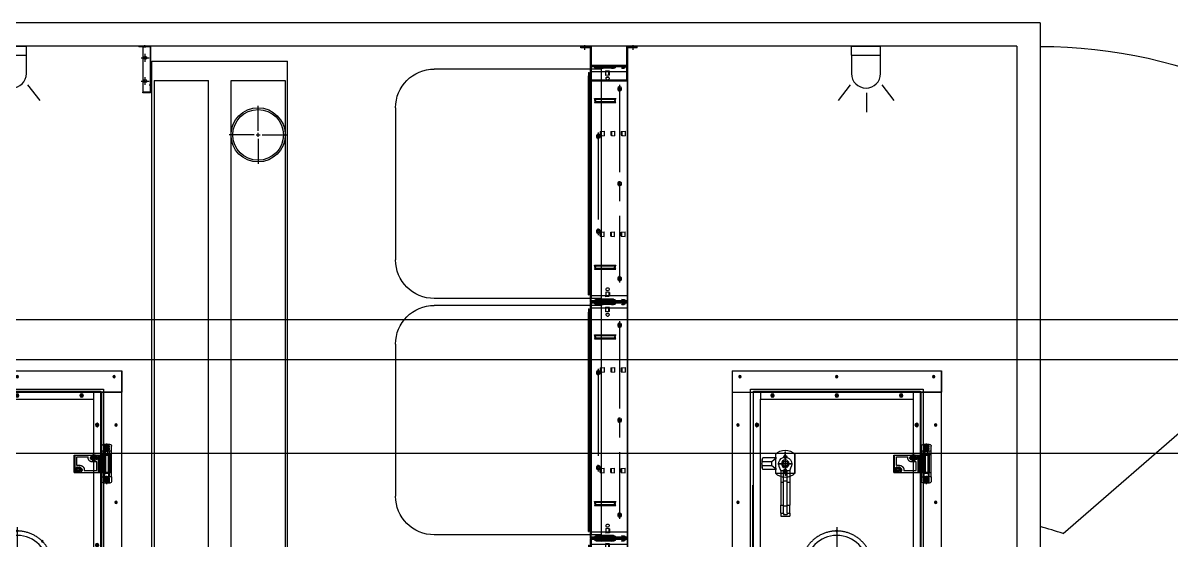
# Model space of a CAD drawing. Header units: millimetres. Extents: x -32710 to 654186, y -254124 to 420220.
# Drawn here: x 286101 to 289062, y 403882 to 405217 of the extents above; entities that cross this region are included whole.
import ezdxf
from ezdxf.xclip import XClip

# ---------------------------------------------------------------- set-up
doc = ezdxf.new("R2010")
doc.units = ezdxf.units.MM
doc.header["$LTSCALE"] = 1000
for name, pattern in [('YFM1P-長$0$CENTER', [2, 1.25, -0.25, 0.25, -0.25]), ('YFM1P-長$0$CENTER2', [1.125, 0.75, -0.125, 0.125, -0.125]), ('YFM1P-長$0$CENTERX2', [101.6, 63.5, -12.7, 12.7, -12.7]), ('YFM1P-長$0$DASHED', [0.75, 0.5, -0.25]), ('YFM1P-長$0$HIDDEN', [9.525, 6.35, -3.175]), ('YFM1P-長$0$Hidden H04', [23, 15, -8])]:
    doc.linetypes.add(name, pattern=pattern)
for name, color, linetype in [('TPH12-SEC-@E$0$SUGATA3', 252, 'Continuous'), ('YFM1P-長$0$03', 4, 'Continuous'), ('YFM1P-長$0$1', 7, 'Continuous'), ('YFM1P-長$0$AUDIT_I_250305115502-0', 1, 'YFM1P-長$0$CENTERX2'), ('YFM1P-長$0$BAG', 221, 'Continuous'), ('YFM1P-長$0$BILLET', 7, 'Continuous'), ('YFM1P-長$0$BOLT', 3, 'Continuous'), ('YFM1P-長$0$CBF01', 3, 'Continuous'), ('YFM1P-長$0$CBF02', 6, 'Continuous'), ('YFM1P-長$0$CBF03', 30, 'Continuous'), ('YFM1P-長$0$CBF04', 7, 'Continuous'), ('YFM1P-長$0$DOOR-02-01', 230, 'Continuous'), ('YFM1P-長$0$HANDLE', 6, 'Continuous'), ('YFM1P-長$0$Hatch', 1, 'Continuous'), ('YFM1P-長$0$Light', 2, 'Continuous'), ('YFM1P-長$0$LOCKING', 191, 'Continuous'), ('YFM1P-長$0$M-FOUN', 252, 'Continuous'), ('YFM1P-長$0$PV-551', 7, 'Continuous'), ('YFM1P-長$0$TYPE14X10', 7, 'Continuous'), ('YFM1P-長$0$图层1', 3, 'YFM1P-長$0$DASHED'), ('YFM1P-長$0$虚线', 3, 'YFM1P-長$0$DASHED'), ('YFM1P-長$0$表面显示线', 5, 'Continuous')]:
    doc.layers.add(name, color=color, linetype=linetype)
doc.styles.add('YFM1P-長$0$aa-txt', font='simplex.shx', dxfattribs={"width": 0.8, "bigfont": 'chineset.shx'})
doc.dimstyles.new('YFM1P-長$0$100-DIM', dxfattribs={"dimscale": 1000, "dimtxt": 0.2, "dimasz": 0.1, "dimexe": 0.1, "dimexo": 0.1, "dimgap": 0.05, "dimtad": 1, "dimdec": 0, "dimzin": 3, "dimdsep": 46, "dimtxsty": 'YFM1P-長$0$aa-txt', "dimblk1": 'YFM1P-長$0$DOT', "dimblk2": 'YFM1P-長$0$DOT', "dimsah": 1, "dimcen": 0, "dimclrd": 256, "dimclre": 256, "dimclrt": 256, "dimadec": 0, "dimazin": 0, "dimtfac": 1, "dimtdec": 0, "dimtix": 1, "dimtmove": 2, "dimatfit": 3, "dimldrblk": 'YFM1P-長$0$DOT', "dimfxl": 1, "dimtvp": 1, "dimtolj": 1, "dimtzin": 0, "dimarcsym": 0})

# ---------------------------------------------------------------- blocks, each defined once
blk = doc.blocks.new('TPH12-SEC-@E')
at = {"layer": 'TPH12-SEC-@E$0$SUGATA3'}
blk.add_line((291176, 404450), (281950, 404450), dxfattribs=at)
blk = doc.blocks.new('YFM1P-長$0$32212')
at = {"layer": 'YFM1P-長$0$1', "color": 1}
for p, q in [((30, -38.5), (46, -38.5)), ((30, -44.5), (46, -44.5)), ((38, -46.5), (38, -30.5)), ((38, -52.5), (38, -36.5)), ((-1, -78.5), (15, -78.5)), ((-1, -84.5), (15, -84.5)), ((7, -86.5), (7, -70.5)), ((7, -92.5), (7, -76.5))]:
    blk.add_line(p, q, dxfattribs=at)
at = {"layer": 'YFM1P-長$0$1'}
for p, q in [((32, -38.5), (32, -44.5)), ((34.9, -44.5), (34.9, -38.5)), ((41.1, -44.5), (41.1, -38.5)), ((44, -38.5), (44, -44.5, 78.1)), ((45, -43.4), (45, -37.4)), ((1, -78.5), (1, -84.5)), ((3.9, -78.5), (3.9, -84.5)), ((10.1, -78.5), (10.1, -84.5)), ((13, -78.5), (13, -84.5))]:
    blk.add_line(p, q, dxfattribs=at)
for centre, radius, start, end in [((38, -38.5), 6, 0, 180), ((38, -44.5), 6, 180, 0), ((38, -38.5), 3.1, 0, 180), ((38, -44.5), 3.1, 180, 0), ((7, -78.5), 6, 0, 180), ((7, -84.5), 6, 180, 0), ((7, -78.5), 3.1, 0, 180), ((7, -84.5), 3.1, 180, 0)]:
    blk.add_arc(centre, radius, start, end, dxfattribs=at)
at = {"layer": 'YFM1P-長$0$PV-551'}
for p, q in [((0, 0), (45, 0)), ((0, 0), (0, -12.5)), ((45, -12.5), (45, 0)), ((0, -26.1), (0, -12.5)), ((0, -12.5), (45, -12.5)), ((0, -29.4), (0, -26.1)), ((0, -26.1), (45, -26.1)), ((0, -92.5), (0, -29.4)), ((0, -29.5), (45, -29.5)), ((45, -26.1), (45, -12.5)), ((45, -29.4), (45, -26.1)), ((45, -41.7), (45, -29.4)), ((45, -46.7), (45, -41.7)), ((45, -92.5), (45, -46.7)), ((0, -90.5), (45, -90.5)), ((0, -92.5), (5, -92.5)), ((5, -92.5), (45, -92.5))]:
    blk.add_line(p, q, dxfattribs=at)
at = {"layer": 'YFM1P-長$0$图层1'}
for p, q in [((0, -2.5), (45, -2.5)), ((0, -4), (45, -4)), ((0, -11), (45, -11)), ((0, -11.2), (45, -11.2)), ((0, -12.5), (45, -12.5)), ((0, -16.7), (45, -16.7)), ((45, -20), (0, -20)), ((0, -26.2), (45, -26.2)), ((0, -29.2), (45, -29.2)), ((5, -66.5), (5, -34.5)), ((5, -34.5), (27, -34.5)), ((27, -34.5), (27, -45.5)), ((38, -56.5), (40, -56.5)), ((40, -85.5), (40, -56.5)), ((7, -66.5), (5, -66.5)), ((18, -77.5), (18, -85.5)), ((18, -85.5), (40, -85.5))]:
    blk.add_line(p, q, dxfattribs=at)
for centre, start, end in [((38, -45.5), 180, 270), ((7, -77.5), 0, 90)]:
    blk.add_arc(centre, 11, start, end, dxfattribs=at)
blk = doc.blocks.new('YFM1P-長$0$5556')
at = {"layer": 'YFM1P-長$0$1'}
for p, q in [((-33.5, 0), (-45, 0)), ((33.5, 0), (45, 0)), ((-50, -5), (-50, -20)), ((-33.5, -25), (-45, -25)), ((-44.4, -8.4), (-39.1, -8.4)), ((-44.4, -16.6), (-39.1, -16.6)), ((33.5, -25), (45, -25)), ((44.4, -8.4), (39.1, -8.4)), ((44.4, -16.6), (39.1, -16.6)), ((50, -5), (50, -20))]:
    blk.add_line(p, q, dxfattribs=at)
at = {"layer": 'YFM1P-長$0$1', "color": 1}
for p, q in [((-52.4, -12.5), (-36.4, -12.5)), ((-47.1, -12.5), (-31.1, -12.5)), ((-44.4, -20.5), (-44.4, -4.5)), ((-39.1, -20.5), (-39.1, -4.5)), ((31.1, -12.5), (47.1, -12.5)), ((36.4, -12.5), (52.4, -12.5)), ((39.1, -20.5), (39.1, -4.5)), ((44.4, -20.5), (44.4, -4.5))]:
    blk.add_line(p, q, dxfattribs=at)
at = {"layer": 'YFM1P-長$0$1'}
for centre, radius, start, end in [((-45, -5), 5, 90, 180), ((-45, -20), 5, 180, 270), ((-44.4, -12.5), 4.1, 90, 270), ((-39.1, -12.5), 4.1, 270, 90), ((39.1, -12.5), 4.1, 90, 270), ((44.4, -12.5), 4.1, 270, 90), ((45, -5), 5, 0, 90), ((45, -20), 5, 270, 0)]:
    blk.add_arc(centre, radius, start, end, dxfattribs=at)
at = {"layer": 'YFM1P-長$0$PV-551'}
for p, q in [((-33.5, 0), (-23.5, 0)), ((-33.5, 0), (-33.5, -5.6)), ((-23.5, 0), (23.5, 0)), ((-23, -25), (-23, 0)), ((23.5, 0), (33.5, 0)), ((33.5, -5.6), (33.5, 0)), ((-33.5, -5.6), (-23, -5.6)), ((-33.5, -5.6), (-33.5, -19.4)), ((-33.5, -19.4), (-23, -19.4)), ((-33.5, -25), (-33.5, -19.4)), ((-23.5, -25), (-33.5, -25)), ((33.5, -25), (-23.5, -25)), ((23.5, -25), (22.5, -25)), ((23, 0), (23, -25)), ((23, -5.6), (33.5, -5.6)), ((23, -19.4), (33.5, -19.4)), ((33.5, -19.4), (33.5, -5.6)), ((33.5, -25), (33.5, -19.4))]:
    blk.add_line(p, q, dxfattribs=at)
at = {"layer": 'YFM1P-長$0$图层1'}
for p, q in [((-39.1, -6), (-50, -6)), ((-50, -19), (-39.1, -19)), ((-33.5, -7.3), (-25.5, -7.3)), ((-33.5, -17.8), (-25.5, -17.8)), ((-25.5, -7.3), (-25.5, -17.8)), ((-25.5, -9.3), (-23, -9.3)), ((-25.5, -15.8), (-23, -15.8)), ((23, -9.5), (33.5, -9.5)), ((23, -15.5), (33.5, -15.5)), ((39.1, -6), (50, -6)), ((50, -19), (39.1, -19))]:
    blk.add_line(p, q, dxfattribs=at)
for centre, start, end in [((-39.1, -12.5), 270, 90), ((39.1, -12.5), 90, 270)]:
    blk.add_arc(centre, 6.5, start, end, dxfattribs=at)
blk = doc.blocks.new('YFM1P-長$0$A$C107F0088')
at = {"color": 1, "linetype": 'YFM1P-長$0$CENTER', "ltscale": 5}
for p, q in [((25, 160.6), (25, 109.7)), ((25, 151.6), (25, 118.6)), ((8.5, 135.1), (41.5, 135.1)), ((9, 135.1), (41, 135.1))]:
    blk.add_line(p, q, dxfattribs=at)
at = {"layer": 'YFM1P-長$0$1', "linetype": 'Continuous'}
for p, q in [((0, 110.6), (0, 159.6)), ((24.5, 157.1), (24.5, 165.6)), ((25.5, 157.1), (25.5, 165.6)), ((50, 159.6), (50, 110.6)), ((24.5, 113.2), (24.5, 104.6)), ((25.5, 113.2), (25.5, 104.6))]:
    blk.add_line(p, q, dxfattribs=at)
for centre, radius in [((25, 153.1), 3.46), ((25, 153.1), 2), ((25, 135.1), 10), ((25, 117.1), 3.46), ((25, 117.1), 2)]:
    blk.add_circle(centre, radius, dxfattribs=at)
for centre, radius, start, end in [((25, 135.1), 35, 44.4153, 135.5847), ((25, 153.1), 4, 97.1808, 82.8192), ((25, 135.1), 30.5, 89.0607, 90.9393), ((25, 153.4), 3.73, 82.3007, 97.6993), ((25, 117.1), 4, 277.1808, 262.8192), ((25, 135.1), 35, 224.4153, 315.5847), ((25, 116.9), 3.73, 262.3007, 277.6993), ((25, 135.1), 30.5, 269.0607, 270.9393)]:
    blk.add_arc(centre, radius, start, end, dxfattribs=at)
at = {"layer": 'YFM1P-長$0$BILLET'}
for p, q in [((0, 160.1), (0, 110.1)), ((50, 160.1), (50, 110.1)), ((0, 110.1), (50, 110.1))]:
    blk.add_line(p, q, dxfattribs=at)
at = {"layer": 'YFM1P-長$0$BILLET', "color": 1, "linetype": 'YFM1P-長$0$CENTER', "ltscale": 5}
for p, q in [((25, 151.8), (25, 118.4)), ((8.3, 135.1), (41.7, 135.1))]:
    blk.add_line(p, q, dxfattribs=at)
at = {"layer": 'YFM1P-長$0$BOLT', "color": 1, "linetype": 'YFM1P-長$0$CENTER', "ltscale": 1.5}
for p, q in [((34.3, 135.1), (15.7, 135.1)), ((25, 144.4), (25, 125.8))]:
    blk.add_line(p, q, dxfattribs=at)
at = {"layer": 'YFM1P-長$0$DOOR-02-01', "color": 1}
for p, q in [((24, 153.1), (26, 153.1)), ((25, 152.1), (25, 154.1)), ((24, 117.1), (26, 117.1)), ((25, 116.1), (25, 118.1))]:
    blk.add_line(p, q, dxfattribs=at)
at = {"layer": 'YFM1P-長$0$HANDLE', "color": 1, "linetype": 'YFM1P-長$0$CENTER', "ltscale": 5}
for p, q in [((25, 154.1), (25, 116.2)), ((43.9, 135.1), (6.1, 135.1))]:
    blk.add_line(p, q, dxfattribs=at)
at = {"layer": 'YFM1P-長$0$HANDLE', "linetype": 'Continuous'}
for p, q in [((13.2, 118), (9.1, 129.3)), ((31, 141.1), (19, 141.1)), ((19, 141.1), (19, 129.1)), ((31, 129.1), (19, 129.1)), ((31, 141.1), (31, 129.1)), ((36.2, 118), (40.6, 128.5)), ((13.2, 118), (13.2, 88)), ((20.2, 118), (13.2, 118)), ((20.2, 88), (20.2, 118)), ((29.2, 118), (20.2, 118)), ((29.2, 90.9), (20.2, 90.9)), ((29.2, 88), (29.2, 118)), ((36.2, 118), (29.2, 118)), ((36.2, 118), (36.2, 88)), ((13.2, 88), (13.2, 28)), ((20.2, 88), (13.2, 88)), ((20.2, 28), (20.2, 88)), ((29.2, 28), (29.2, 88)), ((36.2, 88), (29.2, 88)), ((36.2, 88), (36.2, 28)), ((13.2, 8), (13.2, 28)), ((20.2, 28), (13.2, 28)), ((13.2, 8), (13.2, 0)), ((20.2, 8), (13.2, 8)), ((20.2, 8), (20.2, 28)), ((29.2, 26.5), (20.2, 26.5)), ((20.2, 8), (20.2, 4)), ((29.2, 4), (20.2, 4)), ((29.2, 8), (29.2, 28)), ((36.2, 28), (29.2, 28)), ((29.2, 8), (29.2, 4)), ((36.2, 8), (29.2, 8)), ((36.2, 8), (36.2, 28)), ((36.2, 8), (36.2, 0)), ((36.2, 0), (13.2, 0))]:
    blk.add_line(p, q, dxfattribs=at)
blk.add_arc((25, 135.1), 17, 336.9092, 200.1986, dxfattribs=at)
at = {"layer": 'YFM1P-長$0$LOCKING'}
for p, q in [((47.4, 150.1), (59.6, 140.1)), ((47.4, 150.1), (83.1, 150.1)), ((84.8, 140.1), (83.1, 150.1)), ((17, 135.1), (19.5, 137.6)), ((17, 135.1), (19.5, 132.6)), ((19.5, 140.6), (22.5, 140.6)), ((19.5, 137.6), (19.5, 140.6)), ((19.5, 132.6), (19.5, 129.6)), ((19.5, 129.6), (22.5, 129.6)), ((22.5, 140.6), (25, 143.1)), ((22.5, 129.6), (25, 127.1)), ((25, 143.1), (27.5, 140.6)), ((25, 127.1), (27.5, 129.6)), ((27.5, 140.6), (30.5, 140.6)), ((27.5, 129.6), (30.5, 129.6)), ((30.5, 140.6), (30.5, 137.6)), ((30.5, 137.6), (33, 135.1)), ((30.5, 132.6), (33, 135.1)), ((30.5, 129.6), (30.5, 132.6)), ((47.4, 120.1), (59.6, 130.1)), ((47.4, 120.1), (83.1, 120.1)), ((59.6, 140.1), (84.8, 140.1)), ((59.6, 130.1), (84.8, 130.1)), ((83.1, 120.1), (84.8, 130.1))]:
    blk.add_line(p, q, dxfattribs=at)
at = {"layer": 'YFM1P-長$0$LOCKING', "color": 1, "linetype": 'YFM1P-長$0$CENTER', "ltscale": 8}
blk.add_line((6.1, 135.1), (43.9, 135.1), dxfattribs=at)
at = {"layer": 'YFM1P-長$0$LOCKING'}
for radius, start, end in [(60, 4.7802, 14.4775), (35, 351.7868, 8.2132), (60, 345.5225, 355.2198), (60, 355.2198, 4.7802)]:
    blk.add_arc((25, 135.1), radius, start, end, dxfattribs=at)
blk = doc.blocks.new('YFM1P-長$0$A$C50E279CF')
at = {"layer": 'YFM1P-長$0$03'}
for p, q in [((47.5, 1552.5), (47.5, 47.5)), ((492.5, 1552.5), (47.5, 1552.5)), ((492.5, 47.5), (492.5, 1552.5))]:
    blk.add_line(p, q, dxfattribs=at)
at = {"layer": 'YFM1P-長$0$AUDIT_I_250305115502-0'}
for p, q in [((19, 1585), (16.5, 1585)), ((20.5, 1585), (19.5, 1585)), ((20, 1586), (20, 1588.5)), ((20, 1584.5), (20, 1585.5)), ((20, 1584), (20, 1581.5)), ((21, 1585), (23.5, 1585)), ((269, 1585), (266.5, 1585)), ((270.5, 1585), (269.5, 1585)), ((270, 1586), (270, 1588.5)), ((270, 1584.5), (270, 1585.5)), ((270, 1584), (270, 1581.5)), ((271, 1585), (273.5, 1585)), ((519, 1585), (516.5, 1585)), ((520.5, 1585), (519.5, 1585)), ((520, 1586), (520, 1588.5)), ((520, 1584.5), (520, 1585.5)), ((520, 1584), (520, 1581.5)), ((521, 1585), (523.5, 1585)), ((14, 1460), (11.5, 1460)), ((15.5, 1460), (14.5, 1460)), ((15, 1461), (15, 1463.5)), ((15, 1459.5), (15, 1460.5)), ((15, 1459), (15, 1456.5)), ((16, 1460), (18.5, 1460)), ((63, 1460), (59, 1460)), ((64.5, 1460), (63.5, 1460)), ((64, 1461), (64, 1465)), ((64, 1459.5), (64, 1460.5)), ((64, 1459), (64, 1455)), ((65, 1460), (69, 1460)), ((475, 1460), (471, 1460)), ((475.5, 1460), (476.5, 1460)), ((476, 1461), (476, 1465)), ((476, 1460.5), (476, 1459.5)), ((476, 1459), (476, 1455)), ((477, 1460), (481, 1460)), ((524, 1460), (521.5, 1460)), ((524.5, 1460), (525.5, 1460)), ((525, 1461), (525, 1463.5)), ((525, 1460.5), (525, 1459.5)), ((525, 1459), (525, 1456.5)), ((526, 1460), (528.5, 1460)), ((38, 1401.7), (33, 1401.7)), ((39.5, 1401.7), (38.5, 1401.7)), ((39, 1402.7), (39, 1407.7)), ((39, 1401.2), (39, 1402.2)), ((39, 1400.7), (39, 1395.7)), ((40, 1401.7), (45, 1401.7)), ((38, 1318.2), (33, 1318.2)), ((39.5, 1318.2), (38.5, 1318.2)), ((39, 1319.2), (39, 1324.2)), ((39, 1317.7), (39, 1318.7)), ((39, 1317.2), (39, 1312.2)), ((40, 1318.2), (45, 1318.2)), ((14, 1260), (11.5, 1260)), ((15.5, 1260), (14.5, 1260)), ((15, 1261), (15, 1263.5)), ((15, 1259.5), (15, 1260.5)), ((15, 1259), (15, 1256.5)), ((16, 1260), (18.5, 1260)), ((524, 1260), (521.5, 1260)), ((524.5, 1260), (525.5, 1260)), ((525, 1261), (525, 1263.5)), ((525, 1260.5), (525, 1259.5)), ((525, 1259), (525, 1256.5)), ((526, 1260), (528.5, 1260)), ((267, 1186.4), (273, 1186.4)), ((270, 1196.4), (270, 993.3)), ((270, 1183.4), (270, 1189.4))]:
    blk.add_line(p, q, dxfattribs=at)
blk.add_circle((270, 1094.9), 91.5, dxfattribs=at)
at = {"layer": 'YFM1P-長$0$Hatch'}
for p, q in [((104, 1537), (104, 1541)), ((270, 1537), (270, 1541)), ((436, 1537), (436, 1541)), ((103, 1536), (99, 1536)), ((104.5, 1536), (103.5, 1536)), ((104, 1535.5), (104, 1536.5)), ((104, 1535), (104, 1531)), ((105, 1536), (109, 1536)), ((269, 1536), (265, 1536)), ((270.5, 1536), (269.5, 1536)), ((270, 1535.5), (270, 1536.5)), ((270, 1535), (270, 1531)), ((271, 1536), (275, 1536)), ((435, 1536), (431, 1536)), ((436.5, 1536), (435.5, 1536)), ((436, 1535.5), (436, 1536.5)), ((436, 1535), (436, 1531)), ((437, 1536), (441, 1536))]:
    blk.add_line(p, q, dxfattribs=at)
at = {"layer": 'YFM1P-長$0$虚线'}
for p, q in [((53, 1545), (53, 55)), ((55, 1547), (55, 1545)), ((485, 1547), (55, 1547)), ((485, 1547), (485, 1545)), ((487, 55), (487, 1545))]:
    blk.add_line(p, q, dxfattribs=at)
at = {"layer": 'YFM1P-長$0$表面显示线'}
for p, q in [((0, 0), (0, 1600)), ((540, 1600), (0, 1600)), ((0, 1600), (0, 1545)), ((540, 1600), (540, 1545)), ((540, 1585), (540, 15)), ((0, 1545), (73, 1545)), ((540, 1545), (0, 1545)), ((55, 1547), (55, 55)), ((73, 1545), (73, 1527)), ((540, 1545), (467, 1545)), ((467, 1545), (467, 1527)), ((485, 53), (485, 1547)), ((73, 1527), (73, 55)), ((467, 1527), (73, 1527)), ((467, 53), (467, 1527))]:
    blk.add_line(p, q, dxfattribs=at)
for centre, radius in [((20, 1585), 3), ((270, 1585), 3), ((520, 1585), 3), ((104, 1536), 4.5), ((270, 1536), 4.5), ((436, 1536), 4.5), ((104, 1536), 3), ((270, 1536), 3), ((436, 1536), 3), ((15, 1460), 3), ((64, 1460), 4.5), ((64, 1460), 3), ((476, 1460), 4.5), ((476, 1460), 3), ((525, 1460), 3), ((39, 1401.7), 5.5), ((39, 1318.2), 5.5), ((15, 1260), 3), ((525, 1260), 3), ((270, 1186.4), 1.95), ((270, 1094.9), 80)]:
    blk.add_circle(centre, radius, dxfattribs=at)
at = {"layer": 'YFM1P-長$0$1', "rotation": 90}
for name, p in [('YFM1P-長$0$5556', (26.5, 1360)), ('YFM1P-長$0$32212', (30.5, 1337.5))]:
    blk.add_blockref(name, p, dxfattribs=at)
at = {"layer": 'YFM1P-長$0$DOOR-02-01'}
blk.add_blockref('YFM1P-長$0$A$C107F0088', (378, 1224.7), dxfattribs=at)
blk = doc.blocks.new('YFM1P-長$0$A$C6B021BE4')
for p, q in [((-77364.5, -247352.1), (-77394.5, -247352.1)), ((-77394.5, -247352.1), (-77394.5, -247353.6)), ((-77366, -247353.6), (-77394.5, -247353.6)), ((-77384.5, -247353.6), (-77384.5, -247470.6)), ((-77379.5, -247355.8), (-77379.5, -247349.8)), ((-77364.5, -247352.1), (-77364.5, -247472.1)), ((-77366, -247470.6), (-77384.5, -247470.6)), ((-77384.5, -247472.1), (-77384.5, -247470.6)), ((-77364.5, -247472.1), (-77384.5, -247472.1)), ((-77368.2, -247452.1), (-77362.2, -247452.1))]:
    blk.add_line(p, q)
at = {"linetype": 'YFM1P-長$0$Hidden H04'}
blk.add_line((-77366, -247353.6), (-77366, -247472.1), dxfattribs=at)
for points in [[(-77376.5, -247353.6), (-77376.5, -247352.1), (-77382.5, -247352.1), (-77382.5, -247353.6)], [(-77366, -247455.1), (-77364.5, -247455.1), (-77364.5, -247449.1), (-77366, -247449.1)]]:
    blk.add_lwpolyline(points, close=True)
at = {"layer": 'YFM1P-長$0$03', "color": 1}
for p, q in [((-77388.5, -247382.1), (-77368.5, -247382.1)), ((-77378.5, -247392.1), (-77378.5, -247372.1)), ((-77388.5, -247442.1), (-77368.5, -247442.1)), ((-77378.5, -247452.1), (-77378.5, -247432.1))]:
    blk.add_line(p, q, dxfattribs=at)
at = {"layer": 'YFM1P-長$0$03'}
for centre in [(-77378.5, -247382.1), (-77378.5, -247442.1)]:
    blk.add_circle(centre, 4, dxfattribs=at)
blk = doc.blocks.new('YFM1P-長$0$BAG-610-21側視圖')
at = {"layer": 'YFM1P-長$0$BAG'}
for p, q in [((0, 601), (430, 601)), ((0, 601), (0, 9)), ((25.4, 601), (25.4, 9)), ((530, 501), (530, 109)), ((0, 9), (430, 9))]:
    blk.add_line(p, q, dxfattribs=at)
for centre, start, end in [((430, 501), 0, 90), ((430, 109), 270, 0)]:
    blk.add_arc(centre, 100, start, end, dxfattribs=at)
blk = doc.blocks.new('YFM1P-長$0$A$C52C7338D')
at = {"layer": 'YFM1P-長$0$CBF01'}
for p, q in [((0, 610), (95, 610)), ((0, 610), (0, 594)), ((0, 594), (93.5, 594)), ((6, 607), (6, 606.5)), ((7.5, 607), (7.5, 606.5)), ((14, 603), (8.7, 603.5)), ((14.2, 604.5), (8.9, 605)), ((14, 603), (14.2, 604.5)), ((35.5, 604.5), (79.5, 604.5)), ((35.5, 603), (79.5, 603)), ((93.5, 608.5), (93.5, 585)), ((95, 610), (95, 586.5)), ((93.5, 585), (100.5, 585)), ((95, 586.5), (99, 586.5)), ((99, 592), (99, 586.5)), ((100.5, 592), (99, 592)), ((100.5, 592), (100.5, 585))]:
    blk.add_line(p, q, dxfattribs=at)
at = {"layer": 'YFM1P-長$0$CBF01', "ltscale": 5}
blk.add_line((0, 608.5), (93.5, 608.5), dxfattribs=at)
at = {"layer": 'YFM1P-長$0$CBF01', "color": 2, "linetype": 'YFM1P-長$0$HIDDEN'}
for p, q in [((16, 608.5), (16, 610)), ((30, 608.5), (30, 610)), ((33, 607), (33, 606.5)), ((34.5, 607), (34.5, 606.5)), ((41, 603), (35.7, 603.5)), ((41.2, 604.5), (35.9, 605)), ((41, 603), (41.2, 604.5)), ((43, 608.5), (43, 610)), ((46, 608.5), (46, 610)), ((47.5, 606.5), (47.5, 610)), ((47.8, 604.5), (53.1, 605)), ((48, 603), (47.8, 604.5)), ((48, 603), (53.3, 603.5)), ((49, 606.5), (49, 608.5)), ((53, 606.5), (53, 608.5)), ((54.5, 606.5), (54.5, 610)), ((60, 607), (60, 606.5)), ((61.5, 607), (61.5, 606.5)), ((68, 603), (62.7, 603.5)), ((68.2, 604.5), (62.9, 605)), ((68, 603), (68.2, 604.5)), ((70, 608.5), (70, 610)), ((85, 608.5), (85, 610)), ((93.5, 594), (95, 594))]:
    blk.add_line(p, q, dxfattribs=at)
for centre, radius, start, end in [((4.5, 607), 3, 30, 90), ((31.5, 607), 3, 0, 90), ((31.5, 607), 1.5, 0, 90), ((36, 606.5), 3, 180, 265), ((36, 606.5), 1.5, 180, 265), ((51, 606.5), 3.5, 180, 0), ((51, 606.5), 2, 180, 0), ((53, 606.5), 1.5, 275, 0), ((53, 606.5), 3, 275, 0), ((57.5, 607), 3, 90, 180), ((57.5, 607), 1.5, 90, 180), ((58.5, 607), 3, 0, 90), ((58.5, 607), 1.5, 0, 90), ((63, 606.5), 3, 180, 265), ((63, 606.5), 1.5, 180, 265)]:
    blk.add_arc(centre, radius, start, end, dxfattribs=at)
at = {"layer": 'YFM1P-長$0$CBF01'}
for centre, radius, start, end in [((4.5, 607), 1.5, 0, 90), ((9, 606.5), 3, 180, 265), ((4.5, 607), 3, 0, 30), ((9, 606.5), 1.5, 180, 265), ((35.5, 608.5), 5.5, 180, 270), ((35.5, 608.5), 4, 180, 270), ((79.5, 608.5), 4, 270, 0), ((79.5, 608.5), 5.5, 270, 0)]:
    blk.add_arc(centre, radius, start, end, dxfattribs=at)
at = {"layer": 'YFM1P-長$0$CBF02'}
for p, q in [((0, 0), (0, 608.5)), ((0, 608.5), (95, 608.5)), ((46, 595.5), (56, 596.5)), ((46, 585.5), (46, 595.5)), ((48, 595.6), (56, 596.4)), ((48, 585.4), (48, 595.6)), ((56, 584.6), (56, 596.4)), ((95, 583.5), (95, 608.5)), ((46, 585.5), (56, 584.5)), ((48, 585.4), (56, 584.6)), ((53.6, 580.5), (48.4, 580.5)), ((52.5, 573.5), (49.5, 573.5)), ((93.5, 23.5), (93.5, 583.5)), ((93.5, 583.5), (100.5, 583.5)), ((99, 23.5), (99, 583.5)), ((100.5, 23.5), (100.5, 583.5)), ((16, 552), (16, 548)), ((24, 552), (24, 548)), ((30, 515), (31.2, 518.3)), ((85, 515), (30, 515)), ((84.3, 517), (30.7, 517)), ((74.4, 525), (40.6, 525)), ((83.8, 518.3), (85, 515)), ((71, 429.5), (71, 425.5)), ((79, 429.5), (79, 425.5)), ((16, 307), (16, 303)), ((24, 307), (24, 303)), ((14, 180.1), (6, 180.9)), ((6, 169.1), (6, 180.9)), ((16, 180), (6.1, 181)), ((14, 169.9), (14, 180.1)), ((16, 170), (16, 180)), ((41, 180.1), (33, 180.9)), ((33, 169.1), (33, 180.9)), ((43, 180), (33.1, 181)), ((41, 169.9), (41, 180.1)), ((43, 170), (43, 180)), ((60, 169.1), (60, 180.9)), ((68, 180.1), (60, 180.9)), ((70, 180), (60.1, 181)), ((68, 169.9), (68, 180.1)), ((70, 170), (70, 180)), ((71, 184.5), (71, 180.5)), ((79, 184.5), (79, 180.5)), ((14, 169.9), (6, 169.1)), ((16, 170), (6.1, 169)), ((41, 169.9), (33, 169.1)), ((43, 170), (33.1, 169)), ((68, 169.9), (60, 169.1)), ((70, 170), (60.1, 169)), ((74.4, 95), (40.6, 95)), ((16, 62), (16, 58)), ((24, 62), (24, 58)), ((30, 85), (31.2, 88.3)), ((85, 85), (30, 85)), ((84.3, 87), (30.7, 87)), ((83.8, 88.3), (85, 85)), ((0, 0), (95, 0)), ((100.5, 23.5), (93.5, 23.5)), ((95, 23.5), (95, 0))]:
    blk.add_line(p, q, dxfattribs=at)
at = {"layer": 'YFM1P-長$0$CBF02', "ltscale": 10}
blk.add_line((0, 607), (95, 607), dxfattribs=at)
at = {"layer": 'YFM1P-長$0$CBF02', "color": 2, "linetype": 'YFM1P-長$0$HIDDEN', "ltscale": 10}
blk.add_line((95, 23.5), (95, 583.5), dxfattribs=at)
at = {"layer": 'YFM1P-長$0$CBF02', "color": 1, "linetype": 'YFM1P-長$0$CENTER2', "ltscale": 0.2}
for p, q in [((24.5, 552), (15.5, 552)), ((24.5, 548), (15.5, 548)), ((20, 543), (20, 557)), ((79.5, 429.5), (70.5, 429.5)), ((79.5, 425.5), (70.5, 425.5)), ((75, 420.5), (75, 434.5)), ((24.5, 307), (15.5, 307)), ((24.5, 303), (15.5, 303)), ((20, 298), (20, 312)), ((79.5, 184.5), (70.5, 184.5)), ((79.5, 180.5), (70.5, 180.5)), ((75, 175.5), (75, 189.5)), ((24.5, 62), (15.5, 62)), ((20, 53), (20, 67)), ((24.5, 58), (15.5, 58))]:
    blk.add_line(p, q, dxfattribs=at)
at = {"layer": 'YFM1P-長$0$CBF02'}
for centre, radius, start, end in [((56, 596.4), 0.0502, 270, 101.4212), ((51.6, 577.5), 4.49, 153.4401, 242.8116), ((51, 577.5), 4, 30, 150), ((50.4, 577.5), 4.49, 297.1884, 26.5599), ((56, 584.6), 0.0502, 258.5788, 90), ((20, 552), 4, 0, 180), ((20, 548), 4, 180, 0), ((40.6, 515), 10, 90, 160.71), ((74.4, 515), 10, 19.29, 90), ((75, 429.5), 4, 0, 180), ((75, 425.5), 4, 180, 0), ((20, 307), 4, 0, 180), ((20, 303), 4, 180, 0), ((6.1, 180.9), 0.0502, 78.5788, 270), ((33.1, 180.9), 0.0502, 78.5788, 270), ((60.1, 180.9), 0.0502, 78.5788, 270), ((75, 184.5), 4, 0, 180), ((75, 180.5), 4, 180, 0), ((6.1, 169.1), 0.0502, 90, 281.4212), ((33.1, 169.1), 0.0502, 90, 281.4212), ((60.1, 169.1), 0.0502, 90, 281.4212), ((40.6, 85), 10, 90, 160.71), ((74.4, 85), 10, 19.29, 90), ((20, 62), 4, 0, 180), ((20, 58), 4, 180, 0)]:
    blk.add_arc(centre, radius, start, end, dxfattribs=at)
at = {"layer": 'YFM1P-長$0$CBF03'}
for p, q in [((0, 610), (0, 1.5)), ((0, 610), (95, 610)), ((95, 610), (95, 1.5)), ((100.5, 586.5), (95, 586.5)), ((99, 586.5), (99, 26.5)), ((100.5, 586.5), (100.5, 26.5)), ((16, 548), (16, 552)), ((24, 548), (24, 552)), ((85, 525), (30, 525)), ((30, 525), (31.2, 521.7)), ((84.3, 523), (30.7, 523)), ((74.4, 515), (40.6, 515)), ((83.8, 521.7), (85, 525)), ((6, 440.9), (6, 429.1)), ((14, 440.1), (6, 440.9)), ((14, 429.9), (6, 429.1)), ((16, 440), (6.1, 441)), ((16, 430), (6.1, 429)), ((14, 440.1), (14, 429.9)), ((16, 440), (16, 430)), ((41, 440.1), (33, 440.9)), ((33, 440.9), (33, 429.1)), ((41, 429.9), (33, 429.1)), ((43, 440), (33.1, 441)), ((43, 430), (33.1, 429)), ((41, 440.1), (41, 429.9)), ((43, 440), (43, 430)), ((60, 440.9), (60, 429.1)), ((68, 440.1), (60, 440.9)), ((68, 429.9), (60, 429.1)), ((70, 440), (60.1, 441)), ((70, 430), (60.1, 429)), ((68, 440.1), (68, 429.9)), ((70, 440), (70, 430)), ((71, 425.5), (71, 429.5)), ((79, 425.5), (79, 429.5)), ((16, 303), (16, 307)), ((24, 303), (24, 307)), ((71, 180.5), (71, 184.5)), ((79, 180.5), (79, 184.5)), ((85, 95), (30, 95)), ((30, 95), (31.2, 91.7)), ((84.3, 93), (30.7, 93)), ((83.8, 91.7), (85, 95)), ((16, 58), (16, 62)), ((24, 58), (24, 62)), ((74.4, 85), (40.6, 85)), ((52.5, 36.5), (49.5, 36.5)), ((0, 1.5), (95, 1.5)), ((46, 24.5), (56, 25.5)), ((46, 24.5), (46, 14.5)), ((46, 14.5), (56, 13.5)), ((48, 24.6), (56, 25.4)), ((48, 24.6), (48, 14.4)), ((48, 14.4), (56, 13.6)), ((53.6, 29.5), (48.4, 29.5)), ((56, 25.4), (56, 13.6)), ((95, 26.5), (100.5, 26.5))]:
    blk.add_line(p, q, dxfattribs=at)
at = {"layer": 'YFM1P-長$0$CBF03', "color": 2, "linetype": 'YFM1P-長$0$HIDDEN', "ltscale": 10}
for p, q in [((93.5, 586.5), (93.5, 26.5)), ((0, 3), (95, 3))]:
    blk.add_line(p, q, dxfattribs=at)
at = {"layer": 'YFM1P-長$0$CBF03', "color": 2, "linetype": 'YFM1P-長$0$HIDDEN'}
for p, q in [((95, 586.5), (93.5, 586.5)), ((93.5, 26.5), (95, 26.5))]:
    blk.add_line(p, q, dxfattribs=at)
at = {"layer": 'YFM1P-長$0$CBF03', "color": 1, "linetype": 'YFM1P-長$0$CENTER2', "ltscale": 0.2}
for p, q in [((24.5, 552), (15.5, 552)), ((24.5, 548), (15.5, 548)), ((79.5, 429.5), (70.5, 429.5)), ((79.5, 425.5), (70.5, 425.5)), ((24.5, 307), (15.5, 307)), ((24.5, 303), (15.5, 303)), ((79.5, 184.5), (70.5, 184.5)), ((79.5, 180.5), (70.5, 180.5)), ((24.5, 62), (15.5, 62)), ((24.5, 58), (15.5, 58))]:
    blk.add_line(p, q, dxfattribs=at)
at = {"layer": 'YFM1P-長$0$CBF03', "color": 1, "linetype": 'YFM1P-長$0$CENTER2', "ltscale": 0.3}
for p, q in [((20, 560), (20, 50)), ((75, 437.5), (75, 172.5))]:
    blk.add_line(p, q, dxfattribs=at)
at = {"layer": 'YFM1P-長$0$CBF03'}
for centre, radius, start, end in [((20, 552), 4, 0, 180), ((20, 548), 4, 180, 0), ((40.6, 525), 10, 199.29, 270), ((74.4, 525), 10, 270, 340.71), ((6.1, 440.9), 0.0502, 78.5788, 270), ((6.1, 429.1), 0.0502, 90, 281.4212), ((33.1, 440.9), 0.0502, 78.5788, 270), ((33.1, 429.1), 0.0502, 90, 281.4212), ((60.1, 440.9), 0.0502, 78.5788, 270), ((60.1, 429.1), 0.0502, 90, 281.4212), ((75, 429.5), 4, 0, 180), ((75, 425.5), 4, 180, 0), ((20, 307), 4, 0, 180), ((20, 303), 4, 180, 0), ((75, 184.5), 4, 0, 180), ((75, 180.5), 4, 180, 0), ((40.6, 95), 10, 199.29, 270), ((74.4, 95), 10, 270, 340.71), ((20, 62), 4, 0, 180), ((20, 58), 4, 180, 0), ((51.6, 32.5), 4.49, 117.1884, 206.5599), ((51, 32.5), 4, 210, 330), ((50.4, 32.5), 4.49, 333.4401, 62.8116), ((56, 25.4), 0.0502, 270, 101.4212), ((56, 13.6), 0.0502, 258.5788, 90)]:
    blk.add_arc(centre, radius, start, end, dxfattribs=at)
at = {"layer": 'YFM1P-長$0$CBF04'}
for p, q in [((0, 16), (93.5, 16)), ((0, 0), (0, 16)), ((0, 0), (95, 0)), ((6, 3), (6, 3.5)), ((7.5, 3), (7.5, 3.5)), ((14, 7), (8.7, 6.5)), ((14.2, 5.5), (8.9, 5)), ((14, 7), (14.2, 5.5)), ((35.5, 7), (79.5, 7)), ((35.5, 5.5), (79.5, 5.5)), ((93.5, 1.5), (93.5, 25)), ((93.5, 25), (100.5, 25)), ((95, 0), (95, 23.5)), ((95, 23.5), (99, 23.5)), ((99, 18), (99, 23.5)), ((100.5, 18), (99, 18)), ((100.5, 18), (100.5, 25))]:
    blk.add_line(p, q, dxfattribs=at)
at = {"layer": 'YFM1P-長$0$CBF04', "ltscale": 5}
blk.add_line((0, 1.5), (93.5, 1.5), dxfattribs=at)
at = {"layer": 'YFM1P-長$0$CBF04', "color": 2, "linetype": 'YFM1P-長$0$HIDDEN'}
for p, q in [((16, 1.5), (16, 0)), ((30, 1.5), (30, 0)), ((33, 3), (33, 3.5)), ((34.5, 3), (34.5, 3.5)), ((41, 7), (35.7, 6.5)), ((41.2, 5.5), (35.9, 5)), ((41, 7), (41.2, 5.5)), ((43, 1.5), (43, 0)), ((46, 1.5), (46, 0)), ((47.5, 3.5), (47.5, 0)), ((48, 7), (47.8, 5.5)), ((47.8, 5.5), (53.1, 5)), ((48, 7), (53.3, 6.5)), ((49, 3.5), (49, 1.5)), ((53, 3.5), (53, 1.5)), ((54.5, 3.5), (54.5, 0)), ((60, 3), (60, 3.5)), ((61.5, 3), (61.5, 3.5)), ((68, 7), (62.7, 6.5)), ((68.2, 5.5), (62.9, 5)), ((68, 7), (68.2, 5.5)), ((70, 1.5), (70, 0)), ((85, 1.5), (85, 0)), ((93.5, 16), (95, 16))]:
    blk.add_line(p, q, dxfattribs=at)
at = {"layer": 'YFM1P-長$0$CBF04'}
for centre, radius, start, end in [((4.5, 3), 1.5, 270, 0), ((9, 3.5), 3, 95, 180), ((4.5, 3), 3, 330, 0), ((9, 3.5), 1.5, 95, 180), ((35.5, 1.5), 5.5, 90, 180), ((35.5, 1.5), 4, 90, 180), ((79.5, 1.5), 5.5, 0, 90), ((79.5, 1.5), 4, 0, 90)]:
    blk.add_arc(centre, radius, start, end, dxfattribs=at)
at = {"layer": 'YFM1P-長$0$CBF04', "color": 2, "linetype": 'YFM1P-長$0$HIDDEN'}
for centre, radius, start, end in [((4.5, 3), 3, 270, 330), ((31.5, 3), 1.5, 270, 0), ((31.5, 3), 3, 270, 0), ((36, 3.5), 3, 95, 180), ((36, 3.5), 1.5, 95, 180), ((51, 3.5), 3.5, 0, 180), ((51, 3.5), 2, 0, 180), ((53, 3.5), 1.5, 0, 85), ((53, 3.5), 3, 0, 85), ((57.5, 3), 3, 180, 270), ((57.5, 3), 1.5, 180, 270), ((58.5, 3), 3, 270, 0), ((58.5, 3), 1.5, 270, 0), ((63, 3.5), 3, 95, 180), ((63, 3.5), 1.5, 95, 180)]:
    blk.add_arc(centre, radius, start, end, dxfattribs=at)
blk = doc.blocks.new('YFM1P-長$0$A$C1DA84A87')
at = {"layer": 'YFM1P-長$0$03'}
for p, q in [((47.5, 1112.5), (47.5, 47.5)), ((492.5, 1112.5), (47.5, 1112.5)), ((492.5, 47.5), (492.5, 1112.5)), ((47.5, 47.5), (492.5, 47.5))]:
    blk.add_line(p, q, dxfattribs=at)
at = {"layer": 'YFM1P-長$0$AUDIT_I_250305115502-0'}
for p, q in [((19, 1145), (16.5, 1145)), ((20.5, 1145), (19.5, 1145)), ((20, 1146), (20, 1148.5)), ((20, 1144.5), (20, 1145.5)), ((20, 1144), (20, 1141.5)), ((21, 1145), (23.5, 1145)), ((269, 1145), (266.5, 1145)), ((270.5, 1145), (269.5, 1145)), ((270, 1146), (270, 1148.5)), ((270, 1144.5), (270, 1145.5)), ((270, 1144), (270, 1141.5)), ((271, 1145), (273.5, 1145)), ((519, 1145), (516.5, 1145)), ((520.5, 1145), (519.5, 1145)), ((520, 1146), (520, 1148.5)), ((520, 1144.5), (520, 1145.5)), ((520, 1144), (520, 1141.5)), ((521, 1145), (523.5, 1145)), ((14, 1020), (11.5, 1020)), ((15.5, 1020), (14.5, 1020)), ((15, 1021), (15, 1023.5)), ((15, 1019.5), (15, 1020.5)), ((15, 1019), (15, 1016.5)), ((16, 1020), (18.5, 1020)), ((63, 1020), (59, 1020)), ((64.5, 1020), (63.5, 1020)), ((64, 1021), (64, 1025)), ((64, 1019.5), (64, 1020.5)), ((64, 1019), (64, 1015)), ((65, 1020), (69, 1020)), ((475, 1020), (471, 1020)), ((475.5, 1020), (476.5, 1020)), ((476, 1021), (476, 1025)), ((476, 1020.5), (476, 1019.5)), ((476, 1019), (476, 1015)), ((477, 1020), (481, 1020)), ((524, 1020), (521.5, 1020)), ((524.5, 1020), (525.5, 1020)), ((525, 1021), (525, 1023.5)), ((525, 1020.5), (525, 1019.5)), ((525, 1019), (525, 1016.5)), ((526, 1020), (528.5, 1020)), ((38, 961.7), (33, 961.7)), ((39.5, 961.7), (38.5, 961.7)), ((39, 962.7), (39, 967.7)), ((39, 961.2), (39, 962.2)), ((39, 960.7), (39, 955.7)), ((40, 961.7), (45, 961.7)), ((38, 878.2), (33, 878.2)), ((39.5, 878.2), (38.5, 878.2)), ((39, 879.2), (39, 884.2)), ((39, 877.7), (39, 878.7)), ((39, 877.2), (39, 872.2)), ((40, 878.2), (45, 878.2)), ((14, 820), (11.5, 820)), ((15.5, 820), (14.5, 820)), ((15, 821), (15, 823.5)), ((15, 819.5), (15, 820.5)), ((15, 819), (15, 816.5)), ((16, 820), (18.5, 820)), ((524, 820), (521.5, 820)), ((524.5, 820), (525.5, 820)), ((525, 821), (525, 823.5)), ((525, 820.5), (525, 819.5)), ((525, 819), (525, 816.5)), ((526, 820), (528.5, 820)), ((267, 746.4), (273, 746.4)), ((270, 756.4), (270, 553.3)), ((270, 743.4), (270, 749.4)), ((64, 711), (64, 715)), ((207.4, 717.5), (203.2, 721.7)), ((203.2, 717.5), (207.4, 721.7)), ((332.6, 717.5), (336.8, 721.7)), ((332.6, 721.7), (336.8, 717.5)), ((476, 711), (476, 715)), ((63, 710), (59, 710)), ((64.5, 710), (63.5, 710)), ((64, 709.5), (64, 710.5)), ((64, 709), (64, 705)), ((65, 710), (69, 710)), ((475, 710), (471, 710)), ((475.5, 710), (476.5, 710)), ((476, 710.5), (476, 709.5)), ((476, 709), (476, 705)), ((477, 710), (481, 710)), ((14, 660), (11.5, 660)), ((15.5, 660), (14.5, 660)), ((15, 661), (15, 663.5)), ((15, 659.5), (15, 660.5)), ((15, 659), (15, 656.5)), ((16, 660), (18.5, 660)), ((165.1, 654.9), (374.9, 654.9)), ((181.5, 654.9), (175.5, 654.9)), ((178.5, 651.9), (178.5, 657.9)), ((358.5, 654.9), (364.5, 654.9)), ((361.5, 657.9), (361.5, 651.9)), ((524, 660), (521.5, 660)), ((524.5, 660), (525.5, 660)), ((525, 661), (525, 663.5)), ((525, 660.5), (525, 659.5)), ((525, 659), (525, 656.5)), ((526, 660), (528.5, 660)), ((207.4, 592.3), (203.2, 588.1)), ((207.4, 588.1), (203.2, 592.3)), ((273, 563.4), (267, 563.4)), ((270, 566.4), (270, 560.4)), ((332.6, 592.3), (336.8, 588.1)), ((336.8, 592.3), (332.6, 588.1)), ((14, 460), (11.5, 460)), ((15.5, 460), (14.5, 460)), ((15, 461), (15, 463.5)), ((15, 459.5), (15, 460.5)), ((15, 459), (15, 456.5)), ((16, 460), (18.5, 460)), ((524, 460), (521.5, 460)), ((524.5, 460), (525.5, 460)), ((525, 461), (525, 463.5)), ((525, 460.5), (525, 459.5)), ((525, 459), (525, 456.5)), ((526, 460), (528.5, 460)), ((63, 360), (59, 360)), ((64.5, 360), (63.5, 360)), ((64, 361), (64, 365)), ((64, 359.5), (64, 360.5)), ((64, 359), (64, 355)), ((65, 360), (69, 360)), ((475, 360), (471, 360)), ((475.5, 360), (476.5, 360)), ((476, 361), (476, 365)), ((476, 360.5), (476, 359.5)), ((476, 359), (476, 355)), ((477, 360), (481, 360)), ((524, 340), (521.5, 340)), ((524.5, 340), (525.5, 340)), ((525, 341), (525, 343.5)), ((525, 340.5), (525, 339.5)), ((525, 339), (525, 336.5)), ((526, 340), (528.5, 340)), ((14, 300), (11.5, 300)), ((15.5, 300), (14.5, 300)), ((15, 301), (15, 303.5)), ((15, 299.5), (15, 300.5)), ((15, 299), (15, 296.5)), ((16, 300), (18.5, 300)), ((14, 260), (11.5, 260)), ((15.5, 260), (14.5, 260)), ((15, 261), (15, 263.5)), ((15, 259.5), (15, 260.5)), ((15, 259), (15, 256.5)), ((16, 260), (18.5, 260)), ((38, 241.7), (33, 241.7)), ((39.5, 241.7), (38.5, 241.7)), ((39, 242.7), (39, 247.7)), ((39, 241.2), (39, 242.2)), ((39, 240.7), (39, 235.7)), ((40, 241.7), (45, 241.7)), ((524, 260), (521.5, 260)), ((524.5, 260), (525.5, 260)), ((525, 261), (525, 263.5)), ((525, 260.5), (525, 259.5)), ((525, 259), (525, 256.5)), ((526, 260), (528.5, 260)), ((38, 158.2), (33, 158.2)), ((39.5, 158.2), (38.5, 158.2)), ((39, 159.2), (39, 164.2)), ((39, 157.7), (39, 158.7)), ((39, 157.2), (39, 152.2)), ((40, 158.2), (45, 158.2)), ((475, 140), (471, 140)), ((475.5, 140), (476.5, 140)), ((476, 141), (476, 145)), ((476, 140.5), (476, 139.5)), ((476, 139), (476, 135)), ((477, 140), (481, 140)), ((524, 140), (521.5, 140)), ((524.5, 140), (525.5, 140)), ((525, 141), (525, 143.5)), ((525, 140.5), (525, 139.5)), ((525, 139), (525, 136.5)), ((526, 140), (528.5, 140)), ((14, 100), (11.5, 100)), ((15.5, 100), (14.5, 100)), ((15, 101), (15, 103.5)), ((15, 99.5), (15, 100.5)), ((15, 99), (15, 96.5)), ((16, 100), (18.5, 100)), ((63, 100), (59, 100)), ((64.5, 100), (63.5, 100)), ((64, 101), (64, 105)), ((64, 99.5), (64, 100.5)), ((64, 99), (64, 95)), ((65, 100), (69, 100)), ((14, 60), (11.5, 60)), ((15.5, 60), (14.5, 60)), ((15, 61), (15, 63.5)), ((15, 59.5), (15, 60.5)), ((16, 60), (18.5, 60)), ((524, 60), (521.5, 60)), ((524.5, 60), (525.5, 60)), ((525, 61), (525, 63.5)), ((525, 60.5), (525, 59.5)), ((526, 60), (528.5, 60)), ((15, 59), (15, 56.5)), ((525, 59), (525, 56.5)), ((19, 15), (16.5, 15)), ((20.5, 15), (19.5, 15)), ((20, 16), (20, 18.5)), ((20, 15.5), (20, 14.5)), ((20, 14), (20, 11.5)), ((21, 15), (23.5, 15)), ((63, 10), (59, 10)), ((64.5, 10), (63.5, 10)), ((64, 11), (64, 15)), ((64, 9.5), (64, 10.5)), ((64, 9), (64, 5)), ((65, 10), (69, 10)), ((269, 15), (266.5, 15)), ((270.5, 15), (269.5, 15)), ((270, 16), (270, 18.5)), ((270, 15.5), (270, 14.5)), ((270, 14), (270, 11.5)), ((271, 15), (273.5, 15)), ((475, 10), (471, 10)), ((475.5, 10), (476.5, 10)), ((476, 11), (476, 15)), ((476, 10.5), (476, 9.5)), ((476, 9), (476, 5)), ((477, 10), (481, 10)), ((519, 15), (516.5, 15)), ((520.5, 15), (519.5, 15)), ((520, 16), (520, 18.5)), ((520, 15.5), (520, 14.5)), ((520, 14), (520, 11.5)), ((521, 15), (523.5, 15))]:
    blk.add_line(p, q, dxfattribs=at)
blk.add_circle((270, 654.9), 91.5, dxfattribs=at)
at = {"layer": 'YFM1P-長$0$Hatch'}
for p, q in [((103, 1096), (99, 1096)), ((104.5, 1096), (103.5, 1096)), ((104, 1097), (104, 1101)), ((104, 1095.5), (104, 1096.5)), ((105, 1096), (109, 1096)), ((269, 1096), (265, 1096)), ((270.5, 1096), (269.5, 1096)), ((270, 1097), (270, 1101)), ((270, 1095.5), (270, 1096.5)), ((271, 1096), (275, 1096)), ((435, 1096), (431, 1096)), ((436.5, 1096), (435.5, 1096)), ((436, 1097), (436, 1101)), ((436, 1095.5), (436, 1096.5)), ((437, 1096), (441, 1096)), ((104, 1095), (104, 1091)), ((270, 1095), (270, 1091)), ((436, 1095), (436, 1091)), ((103, 64), (99, 64)), ((104.5, 64), (103.5, 64)), ((104, 65), (104, 69)), ((104, 64.5), (104, 63.5)), ((104, 63), (104, 59)), ((105, 64), (109, 64)), ((269, 64), (265, 64)), ((270.5, 64), (269.5, 64)), ((270, 65), (270, 69)), ((270, 64.5), (270, 63.5)), ((270, 63), (270, 59)), ((271, 64), (275, 64)), ((435, 64), (431, 64)), ((436.5, 64), (435.5, 64)), ((436, 65), (436, 69)), ((436, 64.5), (436, 63.5)), ((436, 63), (436, 59)), ((437, 64), (441, 64))]:
    blk.add_line(p, q, dxfattribs=at)
at = {"layer": 'YFM1P-長$0$虚线'}
for p, q in [((53, 1105), (53, 47.5)), ((55, 1107), (55, 1105)), ((485, 1107), (55, 1107)), ((485, 1107), (485, 1105)), ((487, 47.5), (487, 1105)), ((55, 53), (55, 55)), ((485, 53), (55, 53)), ((485, 53), (485, 55))]:
    blk.add_line(p, q, dxfattribs=at)
at = {"layer": 'YFM1P-長$0$表面显示线'}
for p, q in [((0, 0), (0, 1160)), ((540, 1160), (0, 1160)), ((0, 1160), (0, 1105)), ((540, 1160), (540, 1105)), ((540, 1145), (540, 0)), ((0, 1105), (73, 1105)), ((540, 1105), (0, 1105)), ((55, 1107), (55, 47.5)), ((73, 1105), (73, 1087)), ((540, 1105), (467, 1105)), ((467, 1105), (467, 1087)), ((485, 47.5), (485, 1107)), ((73, 1087), (73, 47.5)), ((467, 1087), (73, 1087)), ((467, 55), (467, 1087)), ((73, 55), (73, 73)), ((467, 73), (73, 73)), ((467, 55), (467, 73)), ((514, 55), (0, 55)), ((0, 0), (0, 55)), ((0, 55), (73, 55)), ((540, 55), (467, 55)), ((540, 0), (540, 55)), ((540, 0), (0, 0))]:
    blk.add_line(p, q, dxfattribs=at)
for centre, radius in [((20, 1145), 3), ((270, 1145), 3), ((520, 1145), 3), ((104, 1096), 4.5), ((104, 1096), 3), ((270, 1096), 4.5), ((270, 1096), 3), ((436, 1096), 4.5), ((436, 1096), 3), ((15, 1020), 3), ((64, 1020), 4.5), ((64, 1020), 3), ((476, 1020), 4.5), ((476, 1020), 3), ((525, 1020), 3), ((39, 961.7), 5.5), ((39, 878.2), 5.5), ((15, 820), 3), ((525, 820), 3), ((270, 746.4), 1.95), ((64, 710), 4.5), ((64, 710), 3), ((270, 654.9), 80), ((205.3, 719.6), 1.95), ((334.7, 719.6), 1.95), ((476, 710), 4.5), ((476, 710), 3), ((15, 660), 3), ((178.5, 654.9), 1.95), ((361.5, 654.9), 1.95), ((525, 660), 3), ((205.3, 590.2), 1.95), ((270, 563.4), 1.95), ((334.7, 590.2), 1.95), ((15, 460), 3), ((525, 460), 3), ((64, 360), 4.5), ((64, 360), 3), ((476, 360), 4.5), ((476, 360), 3), ((525, 340), 3), ((15, 300), 3), ((15, 260), 3), ((39, 241.7), 5.5), ((525, 260), 3), ((39, 158.2), 5.5), ((476, 140), 4.5), ((476, 140), 3), ((525, 140), 3), ((15, 100), 3), ((64, 100), 4.5), ((64, 100), 3), ((15, 60), 3), ((104, 64), 4.5), ((104, 64), 3), ((270, 64), 4.5), ((270, 64), 3), ((436, 64), 4.5), ((436, 64), 3), ((525, 60), 3), ((20, 15), 3), ((64, 10), 4.5), ((64, 10), 3), ((270, 15), 3), ((476, 10), 4.5), ((476, 10), 3), ((520, 15), 3)]:
    blk.add_circle(centre, radius, dxfattribs=at)
at = {"layer": 'YFM1P-長$0$1', "rotation": 90}
for name, p in [('YFM1P-長$0$5556', (26.5, 920)), ('YFM1P-長$0$32212', (30.5, 897.5)), ('YFM1P-長$0$5556', (26.5, 240)), ('YFM1P-長$0$32212', (30.5, 217.5))]:
    blk.add_blockref(name, p, dxfattribs=at)
at = {"layer": 'YFM1P-長$0$DOOR-02-01'}
for p in [(378, 784.7), (378, 104.7)]:
    blk.add_blockref('YFM1P-長$0$A$C107F0088', p, dxfattribs=at)
blk = doc.blocks.new('YFM1P-長$0$ACC-LIGHT')
at = {"layer": 'YFM1P-長$0$Light'}
for p, q in [((-37.5, 0), (37.5, 0)), ((-37.5, -23.4), (-37.5, 0)), ((37.5, -70.6), (37.5, 0)), ((-37.5, -23.4), (37.5, -23.4)), ((-37.5, -23.4), (-37.5, -70.6)), ((-40.8, -99.5), (-72, -140)), ((40.8, -99.5), (72, -140)), ((1.1, -120.6), (1.1, -170.6))]:
    blk.add_line(p, q, dxfattribs=at)
blk.add_arc((0, -70.6), 37.5, 180, 0, dxfattribs=at)
blk = doc.blocks.new('YFM1P-長$0$A$C7D971F41')
at = {"layer": 'YFM1P-長$0$Light', "xscale": 2, "yscale": 2, "zscale": 2}
blk.add_blockref('YFM1P-長$0$ACC-LIGHT', (144, 341.2), dxfattribs=at)
blk = doc.blocks.new('YFM1P-長$0$A$C8d85a92e')
at = {"layer": 'YFM1P-長$0$TYPE14X10', "color": 22}
for p, q in [((10850, 2850), (250, 2850)), ((10850, 2850), (10850, 150)), ((10850, 2850), (10850, 150)), ((10790, 2790), (250, 2790)), ((9692, 2788), (9665, 2788)), ((9665, 2786), (9665, 2788)), ((9690, 2786), (9665, 2786)), ((9672, 2786), (9672, 2788)), ((9675, 2781), (9675, 2793)), ((9678, 2786), (9678, 2788)), ((9690, 2700), (9690, 2786)), ((9692, 2702), (9692, 2788)), ((9783, 2788), (9783, 2702)), ((9810, 2788), (9783, 2788)), ((9785, 2786), (9785, 2700)), ((9810, 2786), (9785, 2786)), ((9797, 2786), (9797, 2788)), ((9800, 2781), (9800, 2793)), ((9803, 2786), (9803, 2788)), ((9810, 2786), (9810, 2788)), ((10790, 2790), (10790, 210)), ((10790, 2790), (10790, 150)), ((8558.4, 232.1), (8558.4, 2751.1)), ((8558.4, 2751.1), (8908.4, 2751.1)), ((8558.4, 2751.1), (8908.4, 2751.1)), ((8908.4, 232.1), (8908.4, 2751.1)), ((8564.5, 2701.1), (8704.3, 2701.1)), ((8564.5, 2701.1), (8564.5, 282.1)), ((8704.3, 282.1), (8704.3, 2701.1)), ((8762.5, 2701.1), (8902.3, 2701.1)), ((8762.5, 282.1), (8762.5, 2701.1)), ((8902.3, 2701.1), (8902.3, 282.1)), ((9785, 2700), (9690, 2700)), ((9783, 2702), (9692, 2702)), ((8832.4, 2571.2), (8832.4, 2636.1)), ((8822.4, 2561.2), (8757.5, 2561.2)), ((8827.4, 2561.2), (8837.4, 2561.2)), ((8832.4, 2556.2), (8832.4, 2566.2)), ((8832.4, 2551.2), (8832.4, 2486.3)), ((8842.4, 2561.2), (8907.3, 2561.2)), ((10909, 1532.3), (11830.4, 2333.2)), ((10790, 2190), (10790, 2070))]:
    blk.add_line(p, q, dxfattribs=at)
for radius in [69.9, 65.4]:
    blk.add_circle((8832.4, 2561.2), radius, dxfattribs=at)
for centre, start, end in [((10850, 1505.6), 40.171, 90), ((10507, 313.9), 71.7387, 74.4946)]:
    blk.add_arc(centre, 1283, start, end, dxfattribs=at)
at = {"layer": 'YFM1P-長$0$TYPE14X10', "color": 22, "xscale": 0.5, "yscale": 0.5, "zscale": 0.5}
for p in [(8125, 2619.4), (10328.6, 2619.4)]:
    blk.add_blockref('YFM1P-長$0$A$C7D971F41', p, dxfattribs=at)
at = {"layer": 'YFM1P-長$0$TYPE14X10', "color": 22}
blk.add_blockref('YFM1P-長$0$A$C6B021BE4', (85919.5, 250142.1), dxfattribs=at)
at = {"layer": 'YFM1P-長$0$TYPE14X10', "color": 22, "xscale": -1}
for name, p in [('YFM1P-長$0$BAG-610-21側視圖', (9716.9, 2130)), ('YFM1P-長$0$A$C52C7338D', (9785, 2130)), ('YFM1P-長$0$BAG-610-21側視圖', (9716.9, 1520)), ('YFM1P-長$0$A$C52C7338D', (9785, 1520)), ('YFM1P-長$0$A$C1DA84A87', (8481, 792.5)), ('YFM1P-長$0$A$C50E279CF', (10595.2, 352.5)), ('YFM1P-長$0$A$C52C7338D', (9785, 910))]:
    blk.add_blockref(name, p, dxfattribs=at)
blk = doc.blocks.new('YFM1P-長$0$DOT')
at = {"color": 0}
blk.add_line((-1, 0), (1, 0), dxfattribs=at)
at = {"color": 2, "const_width": 0.5}
blk.add_lwpolyline([(-0.25, 0, 1), (0.25, 0, 1)], format="xyb", close=True, dxfattribs=at)
blk = doc.blocks.new('*D2966')
at = {"layer": 'DEFPOINTS', "color": 0, "transparency": 16777216}
for p in [(277811.7, 404106.5), (292343.4, 401950), (294492.3, 401950)]:
    blk.add_point(p, dxfattribs=at)
at = {"layer": 'YFM1P-長$0$M-FOUN', "lineweight": -2, "transparency": 16777216}
for p, q in [((277911.7, 404106.5), (294592.3, 404106.5)), ((294492.3, 404006.5), (294492.3, 402050)), ((292443.4, 401950), (294592.3, 401950))]:
    blk.add_line(p, q, dxfattribs=at)
at = {"layer": 'YFM1P-長$0$M-FOUN', "lineweight": -2, "transparency": 16777216, "xscale": 100, "yscale": 100, "zscale": 100}
for p, rotation in [((294492.3, 404106.5), 90), ((294492.3, 401950), 270)]:
    blk.add_blockref('YFM1P-長$0$DOT', p, dxfattribs=dict(at, rotation=rotation))
at = {"layer": 'YFM1P-長$0$M-FOUN', "transparency": 16777216, "insert": (294342.3, 403028.3), "char_height": 200, "attachment_point": 5, "rotation": 90, "style": 'YFM1P-長$0$aa-txt'}
blk.add_mtext('\\A1;2157', dxfattribs=at)
blk = doc.blocks.new('*D2967')
at = {"layer": 'DEFPOINTS', "color": 0, "transparency": 16777216}
for p in [(276450, 404347.7), (293103.7, 401950), (295252.7, 401950)]:
    blk.add_point(p, dxfattribs=at)
at = {"layer": 'YFM1P-長$0$M-FOUN', "lineweight": -2, "transparency": 16777216}
for p, q in [((276550, 404347.7), (295352.7, 404347.7)), ((295252.7, 404247.7), (295252.7, 402050)), ((293203.7, 401950), (295352.7, 401950))]:
    blk.add_line(p, q, dxfattribs=at)
at = {"layer": 'YFM1P-長$0$M-FOUN', "lineweight": -2, "transparency": 16777216, "xscale": 100, "yscale": 100, "zscale": 100}
for p, rotation in [((295252.7, 404347.7), 90), ((295252.7, 401950), 270)]:
    blk.add_blockref('YFM1P-長$0$DOT', p, dxfattribs=dict(at, rotation=rotation))
at = {"layer": 'YFM1P-長$0$M-FOUN', "transparency": 16777216, "insert": (295102.7, 403148.8), "char_height": 200, "attachment_point": 5, "rotation": 90, "style": 'YFM1P-長$0$aa-txt'}
blk.add_mtext('\\A1;2398', dxfattribs=at)
blk = doc.blocks.new('YFM1P-長')
at = {"layer": 'YFM1P-長$0$M-FOUN'}
blk.add_blockref('YFM1P-長$0$A$C8d85a92e', (277875, 402366.5), dxfattribs=at)
for base, p1, p2, picture, middle in [((295252.7, 401950), (276450, 404347.7), (293103.7, 401950), '*D2967', (295102.7, 403148.8)), ((294492.3332, 401950), (277811.6504, 404106.5196), (292343.3588, 401950), '*D2966', (294342.3332, 403028.2598))]:
    dim = blk.add_linear_dim(base=base, p1=p1, p2=p2, angle=90, dimstyle='YFM1P-長$0$100-DIM', override={"dimfxl": 300}, dxfattribs=at)
    dim.commit()
    dim.dimension.update_dxf_attribs({"geometry": picture, "text_midpoint": middle})

msp = doc.modelspace()

# ---------------------------------------------------------------- block references
msp.add_blockref('TPH12-SEC-@E', (0, 0))
ref = msp.add_blockref('YFM1P-長', (0, 0))
XClip(ref).set_block_clipping_path([(188201.2783815574, 355635.7797075855), (305020.60558715, 413217.0386999981)])

doc.saveas('drawing.dxf')
